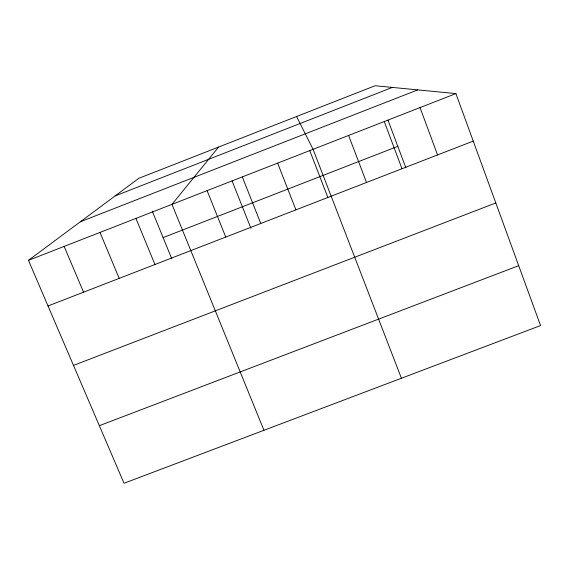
<?xml version="1.0" encoding="UTF-8"?>
<svg xmlns="http://www.w3.org/2000/svg" width="569" height="569" viewBox="0 0 569 569"><rect width="100%" height="100%" fill="white"/><g stroke="black" fill="none" stroke-linecap="round" stroke-linejoin="round"><path stroke-width="0.85" d="M218.596 147.058L171.987 204.342L263.945 430.285M28.45 260.332L138.808 178.317L375.099 85.741L455.911 93.593L540.55 325.568L124.028 483.259L28.45 260.332L455.911 93.593M115.123 195.921L392.326 87.413M80.35 221.761L417.731 89.881M163.104 237.593L397.809 146.347M48.016 305.966L473.244 141.098M73.493 365.405L495.812 202.962M99.34 425.676L518.693 265.673M296.577 116.503L313.071 149.313L401.415 378.243M64.162 246.398L83.543 292.189M99.995 232.422L119.191 278.369M135.934 218.404L154.946 264.507M152.279 211.191L171.824 258.874M207.095 190.651L225.744 237.06M232.102 180.992L250.893 228.219M242.309 176.909L260.773 223.475M277.636 163.132L295.908 209.854M309.785 150.685L327.851 197.436M348.612 135.443L366.514 182.478M388.001 120.173L405.896 167.912M384.267 121.538L401.984 168.73M420.036 107.584L437.554 154.939"/></g></svg>
